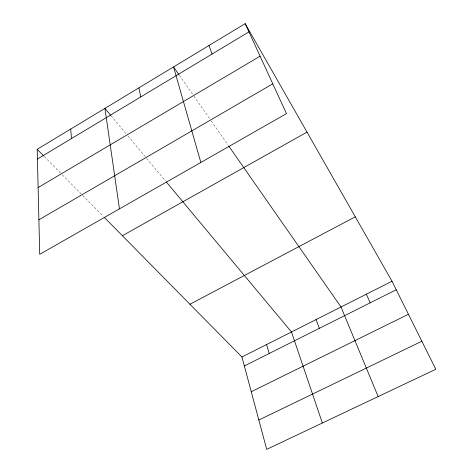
<?xml version="1.0" encoding="UTF-8"?>
<svg xmlns="http://www.w3.org/2000/svg" width="473" height="473" viewBox="0 0 473 473"><rect width="100%" height="100%" fill="white"/><g stroke="black" fill="none" stroke-linecap="round" stroke-linejoin="round"><path stroke-width="0.35" stroke-dasharray="2.37 1.77" d="M44.367 156.587L60.763 173.219M62.294 174.774L81.185 193.93M82.716 195.485L103.209 216.273M111.037 115.702L126.533 134.273M127.935 135.958L145.223 156.675M146.624 158.354L165.355 180.804M179.356 75.254L193.055 94.89M193.895 96.102L209.906 119.048M211.171 120.857L228.033 145.034"/><path stroke-width="0.71" d="M245.168 23.65L286.472 113.638L39.72 254.326L37.196 149.308L245.168 23.65L392.011 281.246L435.804 369.277L266.701 449.35L241.94 356.991L104.249 217.326M37.426 159.034L248.958 31.898M38.112 187.55L260.097 56.175M38.887 219.803L272.791 83.827M122.389 235.725L307.001 132.115M189.939 304.251L355.282 216.811M241.94 356.991L392.011 281.246M244.34 365.96L396.244 289.754M251.252 391.739L408.435 314.261M258.837 420.03L421.857 341.24M37.196 149.308L43.853 156.066M110.57 115.134L104.929 108.382L119.462 208.859M166.301 181.939L291.492 331.981L322.344 423.004M178.942 74.663L173.544 66.924L200.848 162.452M228.861 146.222L341.015 306.989L378.146 396.581M366.327 294.212L370.235 302.803M316.07 319.577L319.358 328.321M208.971 45.52L212.105 54.046M266.53 344.581L269.226 353.473M138.873 87.872L140.788 96.912M70.702 129.064L71.476 138.571"/></g></svg>
